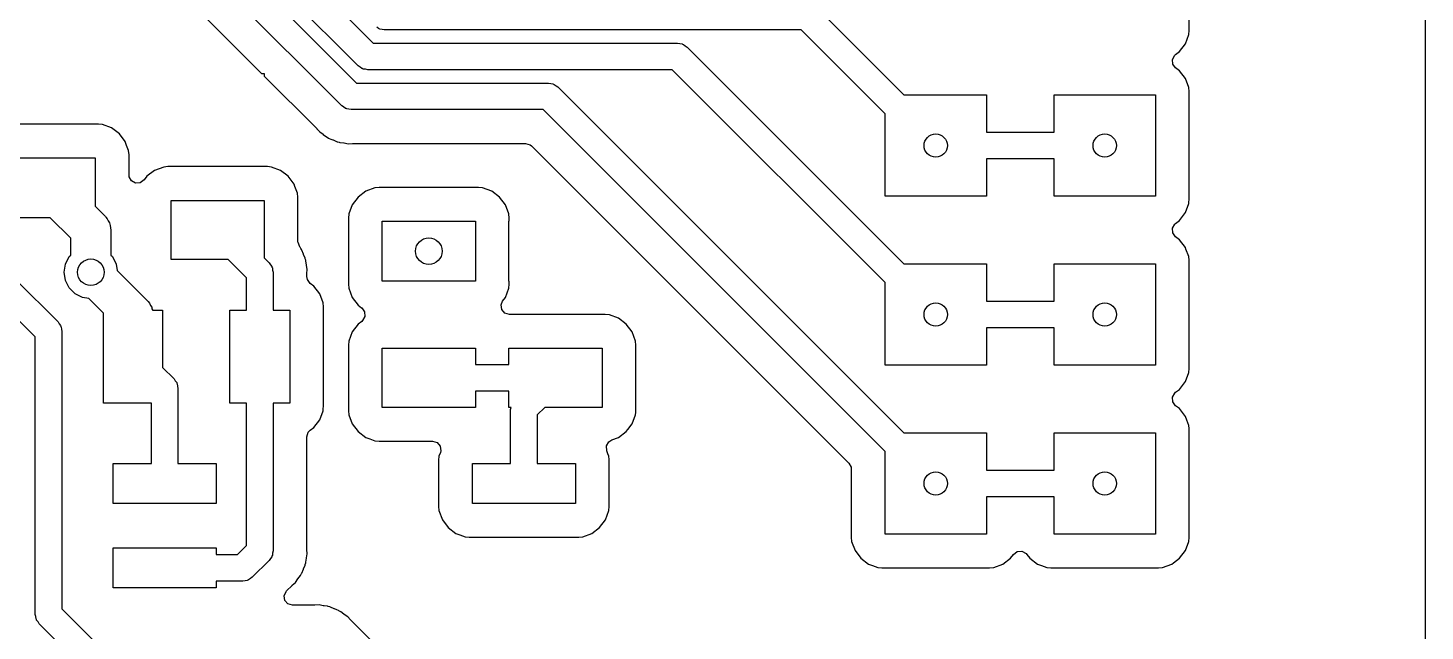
# Model space of a CAD drawing. Extents: x 0.01 to 3.19, y 0.01 to 3.99.
# Drawn here: x 2.363 to 3.19, y 2.188 to 2.545 of the extents above; entities that cross this region are included whole.
import ezdxf

# ---------------------------------------------------------------- set-up
doc = ezdxf.new("R2010")
doc.units = 0
doc.header["$MEASUREMENT"] = 0
doc.layers.add('BLACK', color=7, linetype='CONTINUOUS')

msp = doc.modelspace()

# ---------------------------------------------------------------- linework, layer by layer
at = {"layer": 'BLACK', "linetype": 'CONTINUOUS'}
for p, q in [((3.18959, 3.98463), (3.18959, 0.015374)), ((2.38287, 2.68645), (2.55731, 2.51201)), ((2.54849, 2.49857), (2.36943, 2.67762)), ((2.35592, 2.66281), (2.50104, 2.5177)), ((2.45728, 2.64544), (2.5671, 2.53563)), ((2.55827, 2.52219), (2.44384, 2.63662)), ((3.05002, 2.54309), (3.05002, 2.60691)), ((2.82919, 2.55695), (2.88114, 2.505)), ((2.57021, 2.54428), (2.56917, 2.54511)), ((2.57064, 2.54418), (2.57021, 2.54428)), ((2.57102, 2.54395), (2.57064, 2.54418)), ((2.57233, 2.5438), (2.57102, 2.54395)), ((2.57362, 2.5435), (2.57233, 2.5438)), ((2.82036, 2.5435), (2.57362, 2.5435)), ((2.87, 2.49386), (2.82036, 2.5435)), ((3.04775, 2.53531), (3.04976, 2.5407)), ((3.04976, 2.5407), (3.05002, 2.54309)), ((2.5671, 2.53563), (2.74724, 2.53563)), ((2.74724, 2.53563), (2.74853, 2.53534)), ((2.74853, 2.53534), (2.74985, 2.53519)), ((2.74985, 2.53519), (2.75022, 2.53495)), ((2.75022, 2.53495), (2.75066, 2.53485)), ((2.75066, 2.53485), (2.75169, 2.53403)), ((2.75169, 2.53403), (2.75281, 2.53332)), ((2.75281, 2.53332), (2.88114, 2.405)), ((3.04199, 2.52897), (3.0443, 2.5307)), ((3.0443, 2.5307), (3.04775, 2.53531)), ((3.04775, 2.53531), (3.04775, 2.53531)), ((3.04775, 2.53531), (3.04775, 2.53531)), ((2.55939, 2.52148), (2.55827, 2.52219)), ((3.04012, 2.52605), (3.04146, 2.52851)), ((3.04032, 2.52327), (3.04012, 2.52605)), ((3.04199, 2.52103), (3.04032, 2.52327)), ((3.04146, 2.52851), (3.04199, 2.52897)), ((2.50104, 2.5177), (2.50256, 2.5177)), ((2.50256, 2.5177), (2.50256, 2.51618)), ((2.50256, 2.51618), (2.53368, 2.48506)), ((2.56042, 2.52066), (2.55939, 2.52148)), ((2.56086, 2.52056), (2.56042, 2.52066)), ((2.56124, 2.52032), (2.56086, 2.52056)), ((2.56255, 2.52018), (2.56124, 2.52032)), ((2.56384, 2.51988), (2.56255, 2.52018)), ((2.74398, 2.51988), (2.56384, 2.51988)), ((2.87, 2.39386), (2.74398, 2.51988)), ((3.0443, 2.5193), (3.04199, 2.52103)), ((3.04775, 2.51469), (3.0443, 2.5193)), ((3.04976, 2.5093), (3.04775, 2.51469)), ((3.04775, 2.51469), (3.04775, 2.51469)), ((2.55731, 2.51201), (2.67087, 2.51201)), ((2.67087, 2.51201), (2.67216, 2.51171)), ((2.67216, 2.51171), (2.67347, 2.51156)), ((2.67347, 2.51156), (2.67385, 2.51133)), ((2.67385, 2.51133), (2.67428, 2.51123)), ((2.67428, 2.51123), (2.67532, 2.5104)), ((2.67532, 2.5104), (2.67644, 2.5097)), ((2.67644, 2.5097), (2.88114, 2.305)), ((3.05002, 2.50692), (3.04976, 2.5093)), ((3.04976, 2.5093), (3.04976, 2.5093)), ((3.05002, 2.50691), (3.05002, 2.50692)), ((3.05002, 2.44309), (3.05002, 2.50691)), ((2.5496, 2.49786), (2.54849, 2.49857)), ((2.55064, 2.49704), (2.5496, 2.49786)), ((2.55107, 2.49694), (2.55064, 2.49704)), ((2.88114, 2.505), (2.93, 2.505)), ((2.93, 2.505), (2.93, 2.48287)), ((2.97, 2.48287), (2.97, 2.505)), ((2.97, 2.505), (3.03, 2.505)), ((3.03, 2.505), (3.03, 2.445)), ((2.55145, 2.4967), (2.55107, 2.49694)), ((2.55276, 2.49655), (2.55145, 2.4967)), ((2.55405, 2.49626), (2.55276, 2.49655)), ((2.66761, 2.49626), (2.55405, 2.49626)), ((2.87, 2.29386), (2.66761, 2.49626)), ((2.87, 2.445), (2.87, 2.49386)), ((2.40447, 2.48772), (2.34553, 2.48772)), ((2.40686, 2.48746), (2.40447, 2.48772)), ((2.40447, 2.48772), (2.40447, 2.48772)), ((2.41225, 2.48545), (2.40686, 2.48746)), ((2.40686, 2.48746), (2.40686, 2.48746)), ((2.41686, 2.482), (2.41225, 2.48545)), ((2.41225, 2.48545), (2.41225, 2.48545)), ((2.42031, 2.47739), (2.41686, 2.482)), ((2.53368, 2.48506), (2.53378, 2.48495)), ((2.53378, 2.48495), (2.53542, 2.4831)), ((2.53542, 2.4831), (2.53745, 2.4817)), ((2.53745, 2.4817), (2.53757, 2.48161)), ((2.53757, 2.48161), (2.53952, 2.48009)), ((2.93, 2.48287), (2.97, 2.48287)), ((2.42116, 2.4751), (2.42031, 2.47739)), ((2.42031, 2.47739), (2.42031, 2.47739)), ((2.42031, 2.47739), (2.42031, 2.47739)), ((2.42232, 2.472), (2.42116, 2.4751)), ((2.53952, 2.48009), (2.53988, 2.47992)), ((2.53988, 2.47992), (2.54066, 2.47948)), ((2.54066, 2.47948), (2.54099, 2.47925)), ((2.54099, 2.47925), (2.54099, 2.47925)), ((2.54099, 2.47925), (2.54099, 2.47925)), ((2.54099, 2.47925), (2.541, 2.47925)), ((2.541, 2.47925), (2.541, 2.47925)), ((2.541, 2.47925), (2.54202, 2.47886)), ((2.54202, 2.47886), (2.5433, 2.47838)), ((2.5433, 2.47838), (2.54344, 2.47832)), ((2.54344, 2.47832), (2.54569, 2.47731)), ((2.54569, 2.47731), (2.54609, 2.47723)), ((2.54609, 2.47723), (2.54695, 2.47699)), ((2.54695, 2.47699), (2.54733, 2.47685)), ((2.54733, 2.47685), (2.54733, 2.47685)), ((2.54733, 2.47685), (2.54978, 2.47655)), ((2.54978, 2.47655), (2.54993, 2.47653)), ((2.54993, 2.47653), (2.55236, 2.47609)), ((2.55236, 2.47609), (2.55482, 2.47623)), ((2.55482, 2.47623), (2.55497, 2.47624)), ((2.55497, 2.47624), (2.65726, 2.47624)), ((2.65726, 2.47624), (2.65994, 2.47545)), ((2.65994, 2.47545), (2.66077, 2.47479)), ((2.66077, 2.47479), (2.84853, 2.28703)), ((2.34744, 2.4677), (2.40256, 2.4677)), ((2.40256, 2.4677), (2.40256, 2.43914)), ((2.42258, 2.46961), (2.42232, 2.472)), ((2.42232, 2.472), (2.42232, 2.472)), ((2.42258, 2.4576), (2.42258, 2.46961)), ((2.42258, 2.46961), (2.42258, 2.46961)), ((2.97, 2.46713), (2.93, 2.46713)), ((2.93, 2.46713), (2.93, 2.445)), ((2.97, 2.445), (2.97, 2.46713)), ((2.42269, 2.45654), (2.42258, 2.4576)), ((2.42403, 2.45409), (2.42269, 2.45654)), ((2.43314, 2.4568), (2.43151, 2.45463)), ((2.43775, 2.46025), (2.43314, 2.4568)), ((2.44314, 2.46226), (2.43775, 2.46025)), ((2.43775, 2.46025), (2.43775, 2.46025)), ((2.44553, 2.46252), (2.44314, 2.46226)), ((2.44314, 2.46226), (2.44314, 2.46226)), ((2.50447, 2.46252), (2.44553, 2.46252)), ((2.44553, 2.46252), (2.44553, 2.46252)), ((2.50686, 2.46226), (2.50447, 2.46252)), ((2.50447, 2.46252), (2.50447, 2.46252)), ((2.51225, 2.46025), (2.50686, 2.46226)), ((2.50686, 2.46226), (2.50686, 2.46226)), ((2.51686, 2.4568), (2.51225, 2.46025)), ((2.51225, 2.46025), (2.51225, 2.46025)), ((2.52031, 2.45219), (2.51686, 2.4568)), ((2.42648, 2.45275), (2.42403, 2.45409)), ((2.42927, 2.45295), (2.42648, 2.45275)), ((2.43151, 2.45463), (2.42927, 2.45295)), ((2.52081, 2.45084), (2.52031, 2.45219)), ((2.52031, 2.45219), (2.52031, 2.45219)), ((2.52031, 2.45219), (2.52031, 2.45219)), ((2.52232, 2.4468), (2.52081, 2.45084)), ((2.56275, 2.44795), (2.55814, 2.4445)), ((2.56814, 2.44996), (2.56275, 2.44795)), ((2.56275, 2.44795), (2.56275, 2.44795)), ((2.57053, 2.45022), (2.56814, 2.44996)), ((2.56814, 2.44996), (2.56814, 2.44996)), ((2.62947, 2.45022), (2.57053, 2.45022)), ((2.57053, 2.45022), (2.57053, 2.45022)), ((2.63186, 2.44996), (2.62947, 2.45022)), ((2.62947, 2.45022), (2.62947, 2.45022)), ((2.63725, 2.44795), (2.63186, 2.44996)), ((2.63186, 2.44996), (2.63186, 2.44996)), ((2.64186, 2.4445), (2.63725, 2.44795)), ((2.63725, 2.44795), (2.63725, 2.44795)), ((2.40256, 2.43914), (2.40835, 2.43335)), ((2.44744, 2.4075), (2.44744, 2.4425)), ((2.44744, 2.4425), (2.50256, 2.4425)), ((2.50256, 2.4425), (2.50256, 2.40858)), ((2.52258, 2.44442), (2.52232, 2.4468)), ((2.52232, 2.4468), (2.52232, 2.4468)), ((2.52258, 2.44441), (2.52258, 2.44442)), ((2.52258, 2.41812), (2.52258, 2.44441)), ((2.55469, 2.43989), (2.55268, 2.4345)), ((2.55814, 2.4445), (2.55469, 2.43989)), ((2.55469, 2.43989), (2.55469, 2.43989)), ((2.64531, 2.43989), (2.64186, 2.4445)), ((2.64732, 2.4345), (2.64531, 2.43989)), ((2.64531, 2.43989), (2.64531, 2.43989)), ((2.93, 2.445), (2.87, 2.445)), ((3.03, 2.445), (2.97, 2.445)), ((3.04775, 2.43531), (3.04976, 2.4407)), ((3.04976, 2.4407), (3.04984, 2.44142)), ((3.04984, 2.44142), (3.05002, 2.44308)), ((3.05002, 2.44308), (3.05002, 2.44309)), ((2.37599, 2.4323), (2.34744, 2.4323)), ((2.38819, 2.42011), (2.37599, 2.4323)), ((2.40835, 2.43335), (2.4086, 2.43306)), ((2.4086, 2.43306), (2.40873, 2.43296)), ((2.40873, 2.43296), (2.40887, 2.43272)), ((2.40887, 2.43272), (2.40974, 2.43167)), ((2.40974, 2.43167), (2.4103, 2.43043)), ((2.55268, 2.4345), (2.55242, 2.43211)), ((2.55242, 2.43211), (2.55242, 2.39289)), ((2.55268, 2.4345), (2.55268, 2.4345)), ((2.64758, 2.43211), (2.64732, 2.4345)), ((2.64732, 2.4345), (2.64732, 2.4345)), ((2.64758, 2.4302), (2.64758, 2.43211)), ((2.64758, 2.43211), (2.64758, 2.43211)), ((3.0443, 2.4307), (3.04775, 2.43531)), ((3.04775, 2.43531), (3.04775, 2.43531)), ((3.04775, 2.43531), (3.04775, 2.43531)), ((2.4103, 2.43043), (2.41101, 2.42927)), ((2.41101, 2.42927), (2.41116, 2.42846)), ((2.41116, 2.42846), (2.4115, 2.4277)), ((2.4115, 2.4277), (2.41156, 2.42634)), ((2.41156, 2.42634), (2.41181, 2.425)), ((2.41181, 2.425), (2.41181, 2.41019)), ((2.57244, 2.3948), (2.57244, 2.4302)), ((2.57244, 2.4302), (2.62756, 2.4302)), ((2.62756, 2.4302), (2.62756, 2.3948)), ((2.64744, 2.3948), (2.64744, 2.4302)), ((2.64744, 2.4302), (2.64758, 2.4302)), ((3.04012, 2.42605), (3.04146, 2.42851)), ((3.04032, 2.42327), (3.04012, 2.42605)), ((3.04199, 2.42103), (3.04032, 2.42327)), ((3.04146, 2.42851), (3.04199, 2.42897)), ((3.04199, 2.42897), (3.0443, 2.4307)), ((2.38819, 2.41019), (2.38819, 2.42011)), ((2.5226, 2.41766), (2.52258, 2.41812)), ((2.52363, 2.41506), (2.5226, 2.41766)), ((2.52392, 2.41469), (2.52363, 2.41506)), ((2.52405, 2.41454), (2.52392, 2.41469)), ((2.52421, 2.41417), (2.52405, 2.41454)), ((3.0443, 2.4193), (3.04199, 2.42103)), ((3.04775, 2.41469), (3.0443, 2.4193)), ((3.0481, 2.41376), (3.04775, 2.41469)), ((3.04775, 2.41469), (3.04775, 2.41469)), ((3.04775, 2.41469), (3.04775, 2.41469)), ((2.38502, 2.40487), (2.38726, 2.40926)), ((2.38726, 2.40926), (2.38819, 2.41019)), ((2.41181, 2.41019), (2.41274, 2.40926)), ((2.41274, 2.40926), (2.41498, 2.40487)), ((2.48136, 2.4075), (2.44744, 2.4075)), ((2.49213, 2.39674), (2.48136, 2.4075)), ((2.50256, 2.40858), (2.50557, 2.40557)), ((2.52465, 2.41339), (2.52421, 2.41417)), ((2.52488, 2.41306), (2.52465, 2.41339)), ((2.52576, 2.41075), (2.52488, 2.41306)), ((2.52581, 2.41061), (2.52576, 2.41075)), ((2.52683, 2.40836), (2.52581, 2.41061)), ((2.5269, 2.40796), (2.52683, 2.40836)), ((2.52714, 2.4071), (2.5269, 2.40796)), ((2.52728, 2.40672), (2.52714, 2.4071)), ((2.52758, 2.40427), (2.52728, 2.40672)), ((2.52728, 2.40672), (2.52728, 2.40672)), ((3.04976, 2.4093), (3.0481, 2.41376)), ((3.05, 2.4071), (3.04976, 2.4093)), ((3.04976, 2.4093), (3.04976, 2.4093)), ((3.05002, 2.40691), (3.05, 2.4071)), ((3.05002, 2.34309), (3.05002, 2.40691)), ((2.38425, 2.4), (2.38502, 2.40487)), ((2.38502, 2.39513), (2.38425, 2.4)), ((2.41498, 2.40487), (2.41557, 2.40114)), ((2.41557, 2.40114), (2.43335, 2.38335)), ((2.50557, 2.40557), (2.50627, 2.40445)), ((2.50627, 2.40445), (2.50709, 2.40342)), ((2.50709, 2.40342), (2.50719, 2.40298)), ((2.50719, 2.40298), (2.50743, 2.4026)), ((2.50743, 2.4026), (2.50758, 2.40129)), ((2.50758, 2.40129), (2.50787, 2.4)), ((2.50787, 2.4), (2.50787, 2.37756)), ((2.5276, 2.40413), (2.52758, 2.40427)), ((2.52805, 2.4017), (2.5276, 2.40413)), ((2.52789, 2.39908), (2.5279, 2.39923)), ((2.52789, 2.39742), (2.52789, 2.39908)), ((2.5279, 2.39923), (2.52805, 2.4017)), ((2.88114, 2.405), (2.93, 2.405)), ((2.93, 2.405), (2.93, 2.38287)), ((2.97, 2.38287), (2.97, 2.405)), ((2.97, 2.405), (3.03, 2.405)), ((3.03, 2.405), (3.03, 2.345)), ((2.35557, 2.39557), (2.38057, 2.37057)), ((2.38726, 2.39074), (2.38502, 2.39513)), ((2.39074, 2.38726), (2.38726, 2.39074)), ((2.49213, 2.37756), (2.49213, 2.39674)), ((2.52821, 2.39568), (2.52789, 2.39742)), ((2.52988, 2.39345), (2.52821, 2.39568)), ((2.532, 2.39186), (2.52988, 2.39345)), ((2.53545, 2.38725), (2.532, 2.39186)), ((2.55242, 2.39289), (2.55268, 2.3905)), ((2.55268, 2.3905), (2.55268, 2.3905)), ((2.55268, 2.3905), (2.55469, 2.38511)), ((2.62756, 2.3948), (2.57244, 2.3948)), ((2.64531, 2.38511), (2.64732, 2.3905)), ((2.64732, 2.3905), (2.64758, 2.39289)), ((2.64758, 2.3948), (2.64744, 2.3948)), ((2.64758, 2.39289), (2.64758, 2.3948)), ((2.87, 2.345), (2.87, 2.39386)), ((2.36713, 2.36174), (2.34443, 2.38443)), ((2.39513, 2.38502), (2.39074, 2.38726)), ((2.39886, 2.38443), (2.39513, 2.38502)), ((2.4075, 2.3758), (2.39886, 2.38443)), ((2.43335, 2.38335), (2.4336, 2.38306)), ((2.4336, 2.38306), (2.43373, 2.38296)), ((2.43373, 2.38296), (2.43387, 2.38272)), ((2.43387, 2.38272), (2.43474, 2.38167)), ((2.43474, 2.38167), (2.4353, 2.38043)), ((2.53746, 2.38186), (2.53545, 2.38725)), ((2.53545, 2.38725), (2.53545, 2.38725)), ((2.53772, 2.37947), (2.53746, 2.38186)), ((2.53746, 2.38186), (2.53746, 2.38186)), ((2.55469, 2.38511), (2.55469, 2.38511)), ((2.55469, 2.38511), (2.55814, 2.3805)), ((2.64276, 2.38069), (2.6437, 2.38295)), ((2.6437, 2.38295), (2.64531, 2.38511)), ((2.93, 2.38287), (2.97, 2.38287)), ((2.4075, 2.32244), (2.4075, 2.3758)), ((2.4353, 2.38043), (2.43601, 2.37927)), ((2.43601, 2.37927), (2.43616, 2.37846)), ((2.43616, 2.37846), (2.4365, 2.3777)), ((2.4365, 2.3777), (2.4365, 2.37756)), ((2.4365, 2.37756), (2.4425, 2.37756)), ((2.4425, 2.37756), (2.4425, 2.34364)), ((2.4823, 2.32244), (2.4823, 2.37756)), ((2.4823, 2.37756), (2.49213, 2.37756)), ((2.50787, 2.37756), (2.5177, 2.37756)), ((2.5177, 2.37756), (2.5177, 2.32244)), ((2.53772, 2.32053), (2.53772, 2.37947)), ((2.53772, 2.37947), (2.53772, 2.37947)), ((2.55814, 2.3805), (2.55814, 2.3805)), ((2.55814, 2.3805), (2.55814, 2.3805)), ((2.55814, 2.3805), (2.56019, 2.37897)), ((2.56019, 2.37897), (2.56032, 2.37887)), ((2.56032, 2.37887), (2.56199, 2.37664)), ((2.56219, 2.37385), (2.56085, 2.37139)), ((2.56199, 2.37664), (2.56219, 2.37385)), ((2.64315, 2.37792), (2.64276, 2.38069)), ((2.64499, 2.37581), (2.64315, 2.37792)), ((2.64767, 2.37502), (2.64499, 2.37581)), ((2.70447, 2.37502), (2.64767, 2.37502)), ((2.70686, 2.37476), (2.70447, 2.37502)), ((2.70447, 2.37502), (2.70447, 2.37502)), ((2.71225, 2.37275), (2.70686, 2.37476)), ((2.70686, 2.37476), (2.70686, 2.37476)), ((2.38057, 2.37057), (2.38127, 2.36945)), ((2.38127, 2.36945), (2.38209, 2.36842)), ((2.38209, 2.36842), (2.38219, 2.36798)), ((2.38219, 2.36798), (2.38243, 2.3676)), ((2.38243, 2.3676), (2.38258, 2.36629)), ((2.38258, 2.36629), (2.38287, 2.365)), ((2.38287, 2.365), (2.38287, 2.27244)), ((2.55814, 2.3693), (2.55469, 2.36469)), ((2.56032, 2.37093), (2.55814, 2.3693)), ((2.56085, 2.37139), (2.56032, 2.37093)), ((2.71686, 2.3693), (2.71225, 2.37275)), ((2.71225, 2.37275), (2.71225, 2.37275)), ((2.72031, 2.36469), (2.71686, 2.3693)), ((2.97, 2.36713), (2.93, 2.36713)), ((2.93, 2.36713), (2.93, 2.345)), ((2.97, 2.345), (2.97, 2.36713)), ((2.36713, 2.27244), (2.36713, 2.36174)), ((2.55268, 2.3593), (2.55242, 2.35692)), ((2.55242, 2.35692), (2.55242, 2.31808)), ((2.55469, 2.36469), (2.55268, 2.3593)), ((2.55268, 2.3593), (2.55268, 2.3593)), ((2.55469, 2.36469), (2.55469, 2.36469)), ((2.72232, 2.3593), (2.72031, 2.36469)), ((2.72031, 2.36469), (2.72031, 2.36469)), ((2.72258, 2.35692), (2.72232, 2.3593)), ((2.72232, 2.3593), (2.72232, 2.3593)), ((2.72258, 2.35691), (2.72258, 2.35692)), ((2.72258, 2.31809), (2.72258, 2.35691)), ((2.57244, 2.32), (2.57244, 2.355)), ((2.57244, 2.355), (2.62756, 2.355)), ((2.62756, 2.355), (2.62756, 2.34537)), ((2.64744, 2.34537), (2.64744, 2.355)), ((2.64744, 2.355), (2.70256, 2.355)), ((2.70256, 2.355), (2.70256, 2.32)), ((2.4425, 2.34364), (2.44927, 2.33687)), ((2.62756, 2.34537), (2.64744, 2.34537)), ((2.93, 2.345), (2.87, 2.345)), ((3.03, 2.345), (2.97, 2.345)), ((3.04775, 2.33531), (3.04976, 2.3407)), ((3.04976, 2.3407), (3.05002, 2.34309)), ((2.44927, 2.33687), (2.44997, 2.33575)), ((2.44997, 2.33575), (2.4508, 2.33472)), ((2.4508, 2.33472), (2.45089, 2.33428)), ((2.45089, 2.33428), (2.45113, 2.3339)), ((2.45113, 2.3339), (2.45128, 2.33259)), ((2.45128, 2.33259), (2.45157, 2.3313)), ((3.0443, 2.3307), (3.04775, 2.33531)), ((2.45157, 2.3313), (2.45157, 2.28681)), ((2.64744, 2.32963), (2.62756, 2.32963)), ((2.62756, 2.32963), (2.62756, 2.32)), ((2.64744, 2.32), (2.64744, 2.32963)), ((3.04012, 2.32605), (3.04146, 2.32851)), ((3.04032, 2.32327), (3.04012, 2.32605)), ((3.04146, 2.32851), (3.04199, 2.32897)), ((3.04199, 2.32897), (3.0443, 2.3307)), ((2.43583, 2.32244), (2.4075, 2.32244)), ((2.43583, 2.28681), (2.43583, 2.32244)), ((2.49213, 2.32244), (2.4823, 2.32244)), ((2.49213, 2.30669), (2.49213, 2.32244)), ((2.5177, 2.32244), (2.50787, 2.32244)), ((2.50787, 2.32244), (2.50787, 2.30669)), ((2.53545, 2.31275), (2.53744, 2.31808)), ((2.53744, 2.31808), (2.53746, 2.31814)), ((2.53746, 2.31814), (2.53758, 2.3193)), ((2.53758, 2.3193), (2.53772, 2.32053)), ((2.53772, 2.32053), (2.53772, 2.32053)), ((2.55242, 2.31808), (2.55268, 2.3157)), ((2.55268, 2.3157), (2.55268, 2.3157)), ((2.55268, 2.3157), (2.55469, 2.31031)), ((2.62756, 2.32), (2.57244, 2.32)), ((2.6487, 2.32), (2.64744, 2.32)), ((2.64843, 2.3188), (2.6487, 2.32)), ((2.64843, 2.28681), (2.64843, 2.3188)), ((2.66864, 2.32), (2.66417, 2.31554)), ((2.66417, 2.31554), (2.66417, 2.28681)), ((2.70256, 2.32), (2.66864, 2.32)), ((2.72031, 2.31031), (2.72232, 2.3157)), ((2.72232, 2.3157), (2.72246, 2.31699)), ((2.72246, 2.31699), (2.72258, 2.31808)), ((2.72258, 2.31808), (2.72258, 2.31809)), ((3.04199, 2.32103), (3.04032, 2.32327)), ((3.0443, 2.3193), (3.04199, 2.32103)), ((3.04775, 2.31469), (3.0443, 2.3193)), ((2.52988, 2.30655), (2.532, 2.30814)), ((2.532, 2.30814), (2.53545, 2.31275)), ((2.55469, 2.31031), (2.55469, 2.31031)), ((2.55469, 2.31031), (2.55814, 2.3057)), ((2.71686, 2.3057), (2.71777, 2.30692)), ((2.71777, 2.30692), (2.72031, 2.31031)), ((2.72031, 2.31031), (2.72031, 2.31031)), ((2.72031, 2.31031), (2.72031, 2.31031)), ((3.04862, 2.31237), (3.04775, 2.31469)), ((3.04775, 2.31469), (3.04775, 2.31469)), ((3.04775, 2.31469), (3.04775, 2.31469)), ((3.04976, 2.3093), (3.04862, 2.31237)), ((3.04996, 2.30748), (3.04976, 2.3093)), ((3.04976, 2.3093), (3.04976, 2.3093)), ((3.05002, 2.30691), (3.04996, 2.30748)), ((3.05002, 2.24309), (3.05002, 2.30691)), ((2.49213, 2.2383), (2.49213, 2.30669)), ((2.50787, 2.30669), (2.50787, 2.30669)), ((2.50787, 2.30669), (2.50787, 2.23504)), ((2.52789, 2.30258), (2.52868, 2.30527)), ((2.52789, 2.23596), (2.52789, 2.30258)), ((2.52868, 2.30527), (2.52988, 2.30655)), ((2.55814, 2.3057), (2.56275, 2.30225)), ((2.56275, 2.30225), (2.56275, 2.30225)), ((2.56275, 2.30225), (2.56275, 2.30225)), ((2.56275, 2.30225), (2.56507, 2.30138)), ((2.56507, 2.30138), (2.56814, 2.30024)), ((2.56814, 2.30024), (2.56814, 2.30024)), ((2.56814, 2.30024), (2.57053, 2.29998)), ((2.57053, 2.29998), (2.57053, 2.29998)), ((2.57053, 2.29998), (2.57053, 2.29998)), ((2.57053, 2.29998), (2.60219, 2.29998)), ((2.60219, 2.29998), (2.60487, 2.29919)), ((2.60487, 2.29919), (2.6067, 2.29708)), ((2.70515, 2.29717), (2.70649, 2.29962)), ((2.70649, 2.29962), (2.70827, 2.30076)), ((2.70827, 2.30076), (2.71225, 2.30225)), ((2.71225, 2.30225), (2.71686, 2.3057)), ((2.88114, 2.305), (2.93, 2.305)), ((2.93, 2.305), (2.93, 2.28287)), ((2.97, 2.28287), (2.97, 2.305)), ((2.97, 2.305), (3.03, 2.305)), ((3.03, 2.305), (3.03, 2.245)), ((2.60602, 2.29111), (2.60577, 2.28873)), ((2.60684, 2.29329), (2.60602, 2.29111)), ((2.60602, 2.29111), (2.60602, 2.29111)), ((2.6067, 2.29708), (2.6071, 2.29431)), ((2.6071, 2.29431), (2.60684, 2.29329)), ((2.70535, 2.29438), (2.70515, 2.29717)), ((2.70605, 2.29252), (2.70535, 2.29438)), ((2.70657, 2.29111), (2.70605, 2.29252)), ((2.70677, 2.28925), (2.70657, 2.29111)), ((2.70657, 2.29111), (2.70657, 2.29111)), ((2.87, 2.245), (2.87, 2.29386)), ((2.41319, 2.26319), (2.41319, 2.28681)), ((2.41319, 2.28681), (2.43583, 2.28681)), ((2.45157, 2.28681), (2.47421, 2.28681)), ((2.47421, 2.28681), (2.47421, 2.26319)), ((2.60577, 2.28873), (2.60577, 2.26127)), ((2.62579, 2.26319), (2.62579, 2.28681)), ((2.62579, 2.28681), (2.64843, 2.28681)), ((2.66417, 2.28681), (2.68681, 2.28681)), ((2.68681, 2.28681), (2.68681, 2.26319)), ((2.70683, 2.28873), (2.70677, 2.28925)), ((2.70683, 2.26127), (2.70683, 2.28873)), ((2.84853, 2.28703), (2.84987, 2.28457)), ((2.84987, 2.28457), (2.84998, 2.28352)), ((2.84998, 2.28352), (2.84998, 2.24308)), ((2.93, 2.28287), (2.97, 2.28287)), ((2.36713, 2.19744), (2.36713, 2.27244)), ((2.38287, 2.27244), (2.38287, 2.2007)), ((2.97, 2.26713), (2.93, 2.26713)), ((2.93, 2.26713), (2.93, 2.245)), ((2.97, 2.245), (2.97, 2.26713)), ((2.47421, 2.26319), (2.41319, 2.26319)), ((2.60577, 2.26127), (2.60602, 2.25889)), ((2.60602, 2.25889), (2.60602, 2.25889)), ((2.60602, 2.25889), (2.60804, 2.2535)), ((2.68681, 2.26319), (2.62579, 2.26319)), ((2.70456, 2.2535), (2.70657, 2.25889)), ((2.70657, 2.25889), (2.70683, 2.26127)), ((2.60804, 2.2535), (2.60804, 2.2535)), ((2.60804, 2.2535), (2.61149, 2.24889)), ((2.70111, 2.24889), (2.70456, 2.2535)), ((2.61149, 2.24889), (2.61609, 2.24544)), ((2.61609, 2.24544), (2.61609, 2.24544)), ((2.61609, 2.24544), (2.61609, 2.24544)), ((2.61609, 2.24544), (2.61842, 2.24457)), ((2.61842, 2.24457), (2.62149, 2.24343)), ((2.62149, 2.24343), (2.62149, 2.24343)), ((2.62149, 2.24343), (2.62387, 2.24317)), ((2.62387, 2.24317), (2.62387, 2.24317)), ((2.62387, 2.24317), (2.62387, 2.24317)), ((2.62387, 2.24317), (2.62387, 2.24317)), ((2.62387, 2.24317), (2.68873, 2.24317)), ((2.68873, 2.24317), (2.69111, 2.24343)), ((2.68873, 2.24317), (2.68873, 2.24317)), ((2.68873, 2.24317), (2.68873, 2.24317)), ((2.68873, 2.24317), (2.68873, 2.24317)), ((2.69111, 2.24343), (2.6965, 2.24544)), ((2.69111, 2.24343), (2.69111, 2.24343)), ((2.69111, 2.24343), (2.69111, 2.24343)), ((2.6965, 2.24544), (2.70111, 2.24889)), ((2.84998, 2.24308), (2.85024, 2.2407)), ((2.85024, 2.2407), (2.85024, 2.2407)), ((2.85024, 2.2407), (2.85225, 2.23531)), ((2.93, 2.245), (2.87, 2.245)), ((3.03, 2.245), (2.97, 2.245)), ((3.04775, 2.23531), (3.04976, 2.2407)), ((3.04976, 2.2407), (3.05002, 2.24309)), ((2.41319, 2.21319), (2.41319, 2.23681)), ((2.41319, 2.23681), (2.47421, 2.23681)), ((2.47421, 2.23681), (2.47421, 2.23287)), ((2.47421, 2.23287), (2.4867, 2.23287)), ((2.4867, 2.23287), (2.49213, 2.2383)), ((2.50743, 2.23244), (2.50719, 2.23206)), ((2.50758, 2.23375), (2.50743, 2.23244)), ((2.50787, 2.23504), (2.50758, 2.23375)), ((2.5276, 2.23091), (2.52805, 2.23334)), ((2.5279, 2.23581), (2.52789, 2.23596)), ((2.52805, 2.23334), (2.5279, 2.23581)), ((2.85225, 2.23531), (2.85225, 2.23531)), ((2.85225, 2.23531), (2.8557, 2.2307)), ((2.9443, 2.2307), (2.94603, 2.23301)), ((2.94603, 2.23301), (2.94827, 2.23468)), ((2.94827, 2.23468), (2.95105, 2.23488)), ((2.95105, 2.23488), (2.95351, 2.23354)), ((2.95351, 2.23354), (2.95397, 2.23301)), ((2.95397, 2.23301), (2.9557, 2.2307)), ((3.0443, 2.2307), (3.04775, 2.23531)), ((3.04775, 2.23531), (3.04775, 2.23531)), ((3.04775, 2.23531), (3.04775, 2.23531)), ((2.50557, 2.22947), (2.49553, 2.21943)), ((2.50627, 2.23059), (2.50557, 2.22947)), ((2.50709, 2.23162), (2.50627, 2.23059)), ((2.50719, 2.23206), (2.50709, 2.23162)), ((2.52488, 2.22198), (2.52576, 2.22429)), ((2.52576, 2.22429), (2.52581, 2.22443)), ((2.52581, 2.22443), (2.52683, 2.22668)), ((2.52683, 2.22668), (2.5269, 2.22707)), ((2.5269, 2.22707), (2.52714, 2.22794)), ((2.52714, 2.22794), (2.52728, 2.22831)), ((2.52728, 2.22831), (2.52758, 2.23077)), ((2.52758, 2.23077), (2.5276, 2.23091)), ((2.8557, 2.2307), (2.86031, 2.22725)), ((2.86031, 2.22725), (2.86031, 2.22725)), ((2.86031, 2.22725), (2.86031, 2.22725)), ((2.86031, 2.22725), (2.86263, 2.22638)), ((2.86263, 2.22638), (2.8657, 2.22524)), ((2.8657, 2.22524), (2.8657, 2.22524)), ((2.8657, 2.22524), (2.86808, 2.22498)), ((2.86808, 2.22498), (2.86808, 2.22498)), ((2.86808, 2.22498), (2.86809, 2.22498)), ((2.86809, 2.22498), (2.86809, 2.22498)), ((2.86809, 2.22498), (2.93191, 2.22498)), ((2.93191, 2.22498), (2.93191, 2.22498)), ((2.93191, 2.22498), (2.93192, 2.22498)), ((2.93192, 2.22498), (2.9343, 2.22524)), ((2.93192, 2.22498), (2.93192, 2.22498)), ((2.9343, 2.22524), (2.93969, 2.22725)), ((2.9343, 2.22524), (2.9343, 2.22524)), ((2.9343, 2.22524), (2.9343, 2.22524)), ((2.93969, 2.22725), (2.9443, 2.2307)), ((2.9557, 2.2307), (2.96031, 2.22725)), ((2.96031, 2.22725), (2.96031, 2.22725)), ((2.96031, 2.22725), (2.96031, 2.22725)), ((2.96031, 2.22725), (2.96263, 2.22638)), ((2.96263, 2.22638), (2.9657, 2.22524)), ((2.9657, 2.22524), (2.9657, 2.22524)), ((2.9657, 2.22524), (2.96808, 2.22498)), ((2.96808, 2.22498), (2.96808, 2.22498)), ((2.96808, 2.22498), (2.96809, 2.22498)), ((2.96809, 2.22498), (2.96809, 2.22498)), ((2.96809, 2.22498), (3.03191, 2.22498)), ((3.03191, 2.22498), (3.03191, 2.22498)), ((3.03191, 2.22498), (3.03192, 2.22498)), ((3.03192, 2.22498), (3.0343, 2.22524)), ((3.03192, 2.22498), (3.03192, 2.22498)), ((3.0343, 2.22524), (3.03969, 2.22725)), ((3.0343, 2.22524), (3.0343, 2.22524)), ((3.0343, 2.22524), (3.0343, 2.22524)), ((3.03969, 2.22725), (3.04062, 2.22794)), ((3.04062, 2.22794), (3.0443, 2.2307)), ((2.48996, 2.21713), (2.47421, 2.21713)), ((2.47421, 2.21713), (2.47421, 2.21319)), ((2.49125, 2.21742), (2.48996, 2.21713)), ((2.49256, 2.21757), (2.49125, 2.21742)), ((2.49294, 2.21781), (2.49256, 2.21757)), ((2.49338, 2.21791), (2.49294, 2.21781)), ((2.49441, 2.21873), (2.49338, 2.21791)), ((2.49553, 2.21943), (2.49441, 2.21873)), ((2.51918, 2.21477), (2.52103, 2.21641)), ((2.52103, 2.21641), (2.52243, 2.21844)), ((2.52243, 2.21844), (2.52252, 2.21856)), ((2.52252, 2.21856), (2.52405, 2.2205)), ((2.52405, 2.2205), (2.52421, 2.22087)), ((2.52421, 2.22087), (2.52465, 2.22165)), ((2.52465, 2.22165), (2.52488, 2.22198)), ((2.47421, 2.21319), (2.41319, 2.21319)), ((2.51437, 2.20856), (2.51553, 2.2111)), ((2.51477, 2.20579), (2.51437, 2.20856)), ((2.51553, 2.2111), (2.51577, 2.21136)), ((2.51577, 2.21136), (2.51908, 2.21467)), ((2.51908, 2.21467), (2.51918, 2.21477)), ((2.38287, 2.2007), (2.4007, 2.18287)), ((2.5166, 2.20368), (2.51477, 2.20579)), ((2.51928, 2.20289), (2.5166, 2.20368)), ((2.53249, 2.20289), (2.51928, 2.20289)), ((2.53264, 2.2029), (2.53249, 2.20289)), ((2.5351, 2.20305), (2.53264, 2.2029)), ((2.53592, 2.2029), (2.5351, 2.20305)), ((2.5351, 2.20305), (2.5351, 2.20305)), ((2.53753, 2.2026), (2.53592, 2.2029)), ((2.53768, 2.20258), (2.53753, 2.2026)), ((2.53807, 2.20253), (2.53768, 2.20258)), ((2.54013, 2.20228), (2.53807, 2.20253)), ((2.54051, 2.20214), (2.54013, 2.20228)), ((2.54013, 2.20228), (2.54013, 2.20228)), ((2.54013, 2.20228), (2.54013, 2.20228)), ((2.54013, 2.20228), (2.54013, 2.20228)), ((2.54137, 2.2019), (2.54051, 2.20214)), ((2.54177, 2.20183), (2.54137, 2.2019)), ((2.54402, 2.20081), (2.54177, 2.20183)), ((2.54177, 2.20183), (2.54177, 2.20183)), ((2.54177, 2.20183), (2.54177, 2.20183)), ((2.54416, 2.20076), (2.54402, 2.20081)), ((2.54556, 2.20022), (2.54416, 2.20076)), ((2.54647, 2.19988), (2.54556, 2.20022)), ((2.5468, 2.19965), (2.54647, 2.19988)), ((2.54758, 2.19921), (2.5468, 2.19965)), ((2.36742, 2.19615), (2.36713, 2.19744)), ((2.36757, 2.19484), (2.36742, 2.19615)), ((2.36781, 2.19446), (2.36757, 2.19484)), ((2.36791, 2.19402), (2.36781, 2.19446)), ((2.36873, 2.19299), (2.36791, 2.19402)), ((2.36943, 2.19187), (2.36873, 2.19299)), ((2.39187, 2.16943), (2.36943, 2.19187)), ((2.54794, 2.19905), (2.54758, 2.19921)), ((2.54864, 2.1985), (2.54794, 2.19905)), ((2.54794, 2.19905), (2.54794, 2.19905)), ((2.54989, 2.19752), (2.54864, 2.1985)), ((2.55001, 2.19743), (2.54989, 2.19752)), ((2.55204, 2.19603), (2.55001, 2.19743)), ((2.55368, 2.19418), (2.55204, 2.19603)), ((2.55204, 2.19603), (2.55204, 2.19603)), ((2.55204, 2.19603), (2.55204, 2.19603)), ((2.55378, 2.19408), (2.55368, 2.19418)), ((2.61697, 2.13089), (2.55378, 2.19408))]:
    msp.add_line(p, q, dxfattribs=at)
at = {"layer": 'BLACK'}
for centre, radius in [((2.9, 2.475), 0.00689), ((3, 2.475), 0.00689), ((2.6, 2.4125), 0.007874), ((2.4, 2.4), 0.007874), ((2.9, 2.375), 0.00689), ((3, 2.375), 0.00689), ((2.9, 2.275), 0.00689), ((3, 2.275), 0.00689)]:
    msp.add_circle(centre, radius, dxfattribs=at)

doc.saveas('drawing.dxf')
